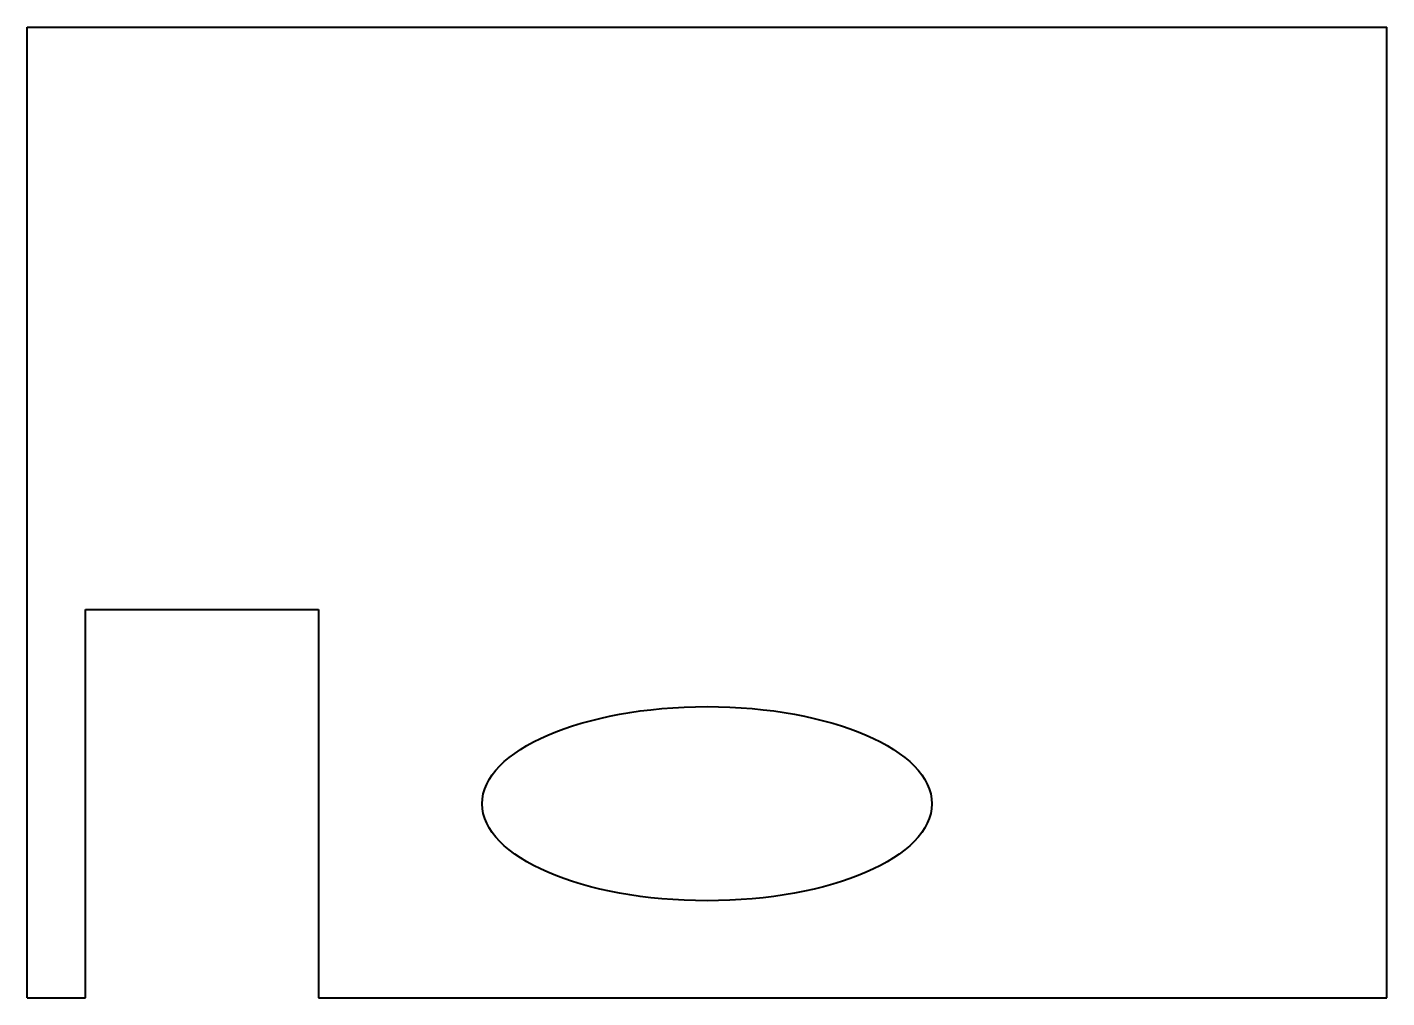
# Model space of a CAD drawing. Header units: inches. Extents: x 0 to 7, y 0 to 5.
import ezdxf

# ---------------------------------------------------------------- set-up
doc = ezdxf.new("R2010")
doc.units = ezdxf.units.IN
doc.header["$MEASUREMENT"] = 0
doc.layers.add('ModelSketch_Visible', color=7, linetype='Continuous', lineweight=40)

msp = doc.modelspace()

# ---------------------------------------------------------------- linework, layer by layer
at = {"layer": 'ModelSketch_Visible'}
for p, q in [((0, 5), (7, 5)), ((0, 0), (0, 5)), ((7, 0), (7, 5)), ((0.3, 2), (1.5, 2)), ((0.3, 0), (0.3, 2)), ((1.5, 2), (1.5, 0)), ((0, 0), (0.3, 0)), ((0, 0), (0.3, 0)), ((1.5, 0), (7, 0))]:
    msp.add_line(p, q, dxfattribs=at)
msp.add_ellipse((3.5, 1), major_axis=(-1.1577, 0), ratio=0.431886, dxfattribs=at)

doc.saveas('drawing.dxf')
